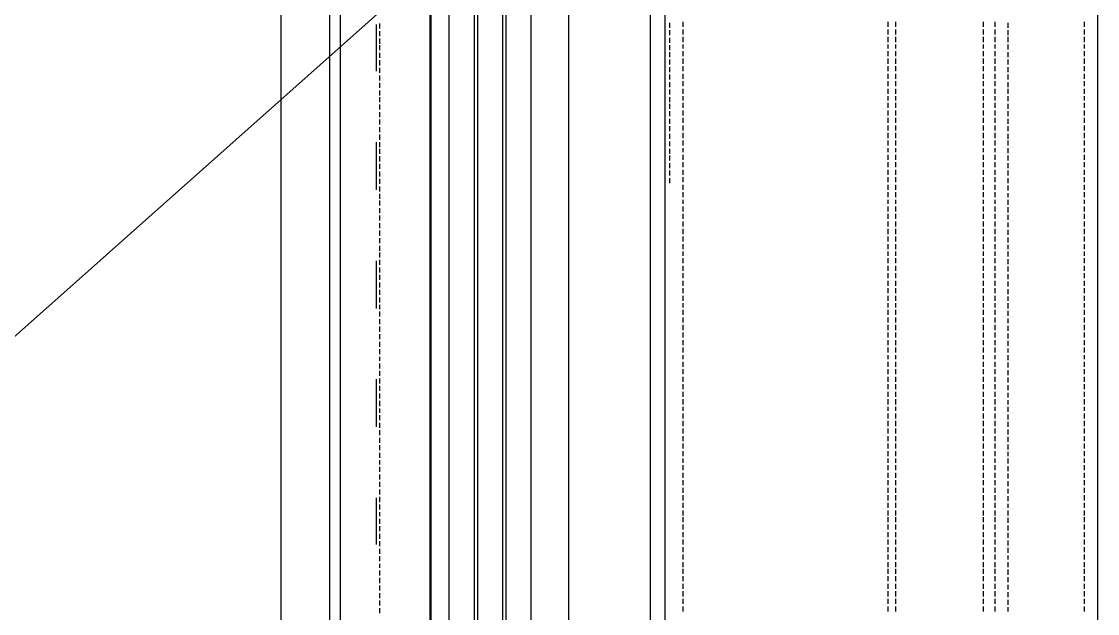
# Model space of a CAD drawing. Header units: millimetres. Extents: x 14345 to 64157, y -11631 to -3212.
# Drawn here: x 18292 to 19657, y -9030 to -8280 of the extents above; entities that cross this region are included whole.
import ezdxf

# ---------------------------------------------------------------- set-up
doc = ezdxf.new("R2010")
doc.units = ezdxf.units.MM
doc.header["$MEASUREMENT"] = 0
doc.layers.add('NewA-Zz_30_30-P_ExternalReferenceDrawing', color=7, linetype='Continuous')

msp = doc.modelspace()

# ---------------------------------------------------------------- linework, layer by layer
at = {"layer": 'NewA-Zz_30_30-P_ExternalReferenceDrawing', "linetype": 'Continuous', "flags": 128}
for points in [[(18683.2, -11313.3), (18683.2, -7359.4)], [(18621.8, -9072.8), (18621.8, -7397.5)], [(18834.6, -11313.3), (18834.6, -7577.4), (19089.6, -7577.4), (19089.6, -11313.3)], [(18866.3, -7577.4), (18866.3, -11313.3)], [(18870.5, -7577.4), (18870.5, -11313.3)], [(18902.3, -7577.4), (18902.3, -11313.3)], [(18906.5, -7577.4), (18906.5, -11313.3)], [(18938.3, -7577.4), (18938.3, -11313.3)], [(18985.9, -7577.4), (18985.9, -11313.3)], [(18697, -11326), (18697, -7622.9)], [(18810.2, -7775.3), (18810.2, -11313.3)], [(18811.3, -7764.7), (18811.3, -11313.3)], [(19108.7, -7783.8), (19656.9, -7783.8), (19656.9, -11313.3)], [(19108.7, -11313.3), (19108.7, -7783.8), (19656.9, -7783.8)], [(19140.4, -7917.1), (17522.2, -9355.4), (17322.2, -9355.4)], [(18746.7, -8288.6), (18746.7, -8282.3)], [(19114, -8281.2), (19114, -8287.6)], [(19130.9, -8280.2), (19130.9, -8286.5)], [(19391.2, -8280.2), (19391.2, -8286.5)], [(19400.8, -8280.2), (19400.8, -8286.5)], [(19511.9, -8280.2), (19511.9, -8286.5)], [(19526.7, -8280.2), (19526.7, -8286.5)], [(19543.6, -8287.6), (19543.6, -8281.2)], [(19639.9, -8280.2), (19639.9, -8286.5)], [(18742.5, -8342.6), (18742.5, -8283.3)], [(18746.7, -8298.1), (18746.7, -8291.8)], [(19114, -8290.7), (19114, -8297.1)], [(19130.9, -8289.7), (19130.9, -8296)], [(19391.2, -8289.7), (19391.2, -8296)], [(19400.8, -8289.7), (19400.8, -8296)], [(19511.9, -8289.7), (19511.9, -8296)], [(19526.7, -8289.7), (19526.7, -8296)], [(19543.6, -8297.1), (19543.6, -8290.7)], [(19639.9, -8289.7), (19639.9, -8296)], [(18746.7, -8307.7), (18746.7, -8301.3)], [(18746.7, -8316.1), (18746.7, -8309.8)], [(19114, -8300.3), (19114, -8306.6)], [(19114, -8309.8), (19114, -8316.1)], [(19130.9, -8299.2), (19130.9, -8305.6)], [(19130.9, -8308.7), (19130.9, -8314)], [(19391.2, -8299.2), (19391.2, -8305.6)], [(19391.2, -8308.7), (19391.2, -8314)], [(19400.8, -8299.2), (19400.8, -8305.6)], [(19400.8, -8308.7), (19400.8, -8314)], [(19511.9, -8299.2), (19511.9, -8305.6)], [(19511.9, -8308.7), (19511.9, -8314)], [(19526.7, -8299.2), (19526.7, -8305.6)], [(19526.7, -8308.7), (19526.7, -8314)], [(19543.6, -8305.6), (19543.6, -8299.2)], [(19543.6, -8315.1), (19543.6, -8308.7)], [(19639.9, -8299.2), (19639.9, -8305.6)], [(19639.9, -8308.7), (19639.9, -8314)], [(18746.7, -8325.7), (18746.7, -8319.3)], [(19114, -8318.3), (19114, -8324.6)], [(19130.9, -8317.2), (19130.9, -8323.5)], [(19391.2, -8317.2), (19391.2, -8323.5)], [(19400.8, -8317.2), (19400.8, -8323.5)], [(19511.9, -8317.2), (19511.9, -8323.5)], [(19526.7, -8317.2), (19526.7, -8323.5)], [(19543.6, -8324.6), (19543.6, -8318.3)], [(19639.9, -8317.2), (19639.9, -8323.5)], [(18746.7, -8335.2), (18746.7, -8328.8)], [(19114, -8327.8), (19114, -8334.1)], [(19130.9, -8326.7), (19130.9, -8333.1)], [(19130.9, -8336.2), (19130.9, -8342.6)], [(19391.2, -8326.7), (19391.2, -8333.1)], [(19391.2, -8336.2), (19391.2, -8342.6)], [(19400.8, -8326.7), (19400.8, -8333.1)], [(19400.8, -8336.2), (19400.8, -8342.6)], [(19511.9, -8326.7), (19511.9, -8333.1)], [(19511.9, -8336.2), (19511.9, -8342.6)], [(19526.7, -8326.7), (19526.7, -8333.1)], [(19526.7, -8336.2), (19526.7, -8342.6)], [(19543.6, -8334.1), (19543.6, -8327.8)], [(19639.9, -8326.7), (19639.9, -8333.1)], [(19639.9, -8336.2), (19639.9, -8342.6)], [(18746.7, -8344.7), (18746.7, -8338.4)], [(18746.7, -8354.2), (18746.7, -8347.9)], [(19114, -8337.3), (19114, -8343.7)], [(19114, -8346.8), (19114, -8353.2)], [(19130.9, -8345.8), (19130.9, -8352.1)], [(19391.2, -8345.8), (19391.2, -8352.1)], [(19400.8, -8345.8), (19400.8, -8352.1)], [(19511.9, -8345.8), (19511.9, -8352.1)], [(19526.7, -8345.8), (19526.7, -8352.1)], [(19543.6, -8343.7), (19543.6, -8337.3)], [(19543.6, -8353.2), (19543.6, -8346.8)], [(19639.9, -8345.8), (19639.9, -8352.1)], [(18746.7, -8363.8), (18746.7, -8357.4)], [(19114, -8356.4), (19114, -8362.7)], [(19130.9, -8355.3), (19130.9, -8361.6)], [(19391.2, -8355.3), (19391.2, -8361.6)], [(19400.8, -8355.3), (19400.8, -8361.6)], [(19511.9, -8355.3), (19511.9, -8361.6)], [(19526.7, -8355.3), (19526.7, -8361.6)], [(19543.6, -8362.7), (19543.6, -8356.4)], [(19639.9, -8355.3), (19639.9, -8361.6)], [(18746.7, -8373.3), (18746.7, -8366.9)], [(18746.7, -8381.8), (18746.7, -8375.4)], [(19114, -8365.9), (19114, -8372.2)], [(19114, -8375.4), (19114, -8381.8)], [(19130.9, -8364.8), (19130.9, -8371.2)], [(19130.9, -8374.3), (19130.9, -8379.6)], [(19391.2, -8364.8), (19391.2, -8371.2)], [(19391.2, -8374.3), (19391.2, -8379.6)], [(19400.8, -8364.8), (19400.8, -8371.2)], [(19400.8, -8374.3), (19400.8, -8379.6)], [(19511.9, -8364.8), (19511.9, -8371.2)], [(19511.9, -8374.3), (19511.9, -8379.6)], [(19526.7, -8364.8), (19526.7, -8371.2)], [(19526.7, -8374.3), (19526.7, -8379.6)], [(19543.6, -8371.2), (19543.6, -8364.8)], [(19543.6, -8380.7), (19543.6, -8374.3)], [(19639.9, -8364.8), (19639.9, -8371.2)], [(19639.9, -8374.3), (19639.9, -8379.6)], [(18746.7, -8391.3), (18746.7, -8384.9)], [(19114, -8383.9), (19114, -8390.2)], [(19130.9, -8382.8), (19130.9, -8389.2)], [(19391.2, -8382.8), (19391.2, -8389.2)], [(19400.8, -8382.8), (19400.8, -8389.2)], [(19511.9, -8382.8), (19511.9, -8389.2)], [(19526.7, -8382.8), (19526.7, -8389.2)], [(19543.6, -8390.2), (19543.6, -8383.9)], [(19639.9, -8382.8), (19639.9, -8389.2)], [(18746.7, -8400.8), (18746.7, -8394.5)], [(18746.7, -8410.3), (18746.7, -8404)], [(19114, -8393.4), (19114, -8399.7)], [(19114, -8402.9), (19114, -8409.3)], [(19130.9, -8392.3), (19130.9, -8398.7)], [(19130.9, -8401.9), (19130.9, -8408.2)], [(19391.2, -8392.3), (19391.2, -8398.7)], [(19391.2, -8401.9), (19391.2, -8408.2)], [(19400.8, -8392.3), (19400.8, -8398.7)], [(19400.8, -8401.9), (19400.8, -8408.2)], [(19511.9, -8392.3), (19511.9, -8398.7)], [(19511.9, -8401.9), (19511.9, -8408.2)], [(19526.7, -8392.3), (19526.7, -8398.7)], [(19526.7, -8401.9), (19526.7, -8408.2)], [(19543.6, -8399.7), (19543.6, -8393.4)], [(19543.6, -8409.3), (19543.6, -8402.9)], [(19639.9, -8392.3), (19639.9, -8398.7)], [(19639.9, -8401.9), (19639.9, -8408.2)], [(18746.7, -8419.9), (18746.7, -8413.5)], [(19114, -8412.4), (19114, -8418.8)], [(19130.9, -8411.4), (19130.9, -8417.7)], [(19391.2, -8411.4), (19391.2, -8417.7)], [(19400.8, -8411.4), (19400.8, -8417.7)], [(19511.9, -8411.4), (19511.9, -8417.7)], [(19526.7, -8411.4), (19526.7, -8417.7)], [(19543.6, -8418.8), (19543.6, -8412.4)], [(19639.9, -8411.4), (19639.9, -8417.7)], [(18742.5, -8492.9), (18742.5, -8432.6)], [(18746.7, -8429.4), (18746.7, -8423)], [(18746.7, -8438.9), (18746.7, -8432.6)], [(19114, -8422), (19114, -8428.3)], [(19114, -8431.5), (19114, -8437.8)], [(19130.9, -8420.9), (19130.9, -8427.3)], [(19130.9, -8430.4), (19130.9, -8436.8)], [(19391.2, -8420.9), (19391.2, -8427.3)], [(19391.2, -8430.4), (19391.2, -8436.8)], [(19400.8, -8420.9), (19400.8, -8427.3)], [(19400.8, -8430.4), (19400.8, -8436.8)], [(19511.9, -8420.9), (19511.9, -8427.3)], [(19511.9, -8430.4), (19511.9, -8436.8)], [(19526.7, -8420.9), (19526.7, -8427.3)], [(19526.7, -8430.4), (19526.7, -8436.8)], [(19543.6, -8428.3), (19543.6, -8422)], [(19543.6, -8436.8), (19543.6, -8430.4)], [(19639.9, -8420.9), (19639.9, -8427.3)], [(19639.9, -8430.4), (19639.9, -8436.8)], [(18746.7, -8447.4), (18746.7, -8441)], [(19114, -8441), (19114, -8447.4)], [(19130.9, -8440), (19130.9, -8445.3)], [(19391.2, -8440), (19391.2, -8445.3)], [(19400.8, -8440), (19400.8, -8445.3)], [(19511.9, -8440), (19511.9, -8445.3)], [(19526.7, -8440), (19526.7, -8445.3)], [(19543.6, -8446.3), (19543.6, -8440)], [(19639.9, -8440), (19639.9, -8445.3)], [(18746.7, -8456.9), (18746.7, -8450.5)], [(18746.7, -8466.4), (18746.7, -8460.1)], [(19114, -8449.5), (19114, -8455.8)], [(19114, -8459), (19114, -8465.4)], [(19130.9, -8448.4), (19130.9, -8454.8)], [(19130.9, -8458), (19130.9, -8464.3)], [(19391.2, -8448.4), (19391.2, -8454.8)], [(19391.2, -8458), (19391.2, -8464.3)], [(19400.8, -8448.4), (19400.8, -8454.8)], [(19400.8, -8458), (19400.8, -8464.3)], [(19511.9, -8448.4), (19511.9, -8454.8)], [(19511.9, -8458), (19511.9, -8464.3)], [(19526.7, -8448.4), (19526.7, -8454.8)], [(19526.7, -8458), (19526.7, -8464.3)], [(19543.6, -8455.8), (19543.6, -8449.5)], [(19543.6, -8465.4), (19543.6, -8459)], [(19639.9, -8448.4), (19639.9, -8454.8)], [(19639.9, -8458), (19639.9, -8464.3)], [(18746.7, -8475.9), (18746.7, -8469.6)], [(19114, -8468.5), (19114, -8474.9)], [(19130.9, -8467.5), (19130.9, -8473.8)], [(19391.2, -8467.5), (19391.2, -8473.8)], [(19400.8, -8467.5), (19400.8, -8473.8)], [(19511.9, -8467.5), (19511.9, -8473.8)], [(19526.7, -8467.5), (19526.7, -8473.8)], [(19543.6, -8474.9), (19543.6, -8468.5)], [(19639.9, -8467.5), (19639.9, -8473.8)], [(18746.7, -8485.5), (18746.7, -8479.1)], [(19114, -8478.1), (19114, -8484.4)], [(19130.9, -8477), (19130.9, -8483.4)], [(19130.9, -8486.5), (19130.9, -8492.9)], [(19391.2, -8477), (19391.2, -8483.4)], [(19391.2, -8486.5), (19391.2, -8492.9)], [(19400.8, -8477), (19400.8, -8483.4)], [(19400.8, -8486.5), (19400.8, -8492.9)], [(19511.9, -8477), (19511.9, -8483.4)], [(19511.9, -8486.5), (19511.9, -8492.9)], [(19526.7, -8477), (19526.7, -8483.4)], [(19526.7, -8486.5), (19526.7, -8492.9)], [(19543.6, -8484.4), (19543.6, -8478.1)], [(19639.9, -8477), (19639.9, -8483.4)], [(19639.9, -8486.5), (19639.9, -8492.9)], [(18746.7, -8495), (18746.7, -8488.6)], [(18746.7, -8504.5), (18746.7, -8498.2)], [(19130.9, -8496.1), (19130.9, -8502.4)], [(19391.2, -8496.1), (19391.2, -8502.4)], [(19400.8, -8496.1), (19400.8, -8502.4)], [(19511.9, -8496.1), (19511.9, -8502.4)], [(19526.7, -8496.1), (19526.7, -8502.4)], [(19543.6, -8493.9), (19543.6, -8487.6)], [(19543.6, -8502.4), (19543.6, -8497.1)], [(19639.9, -8496.1), (19639.9, -8502.4)], [(18746.7, -8513), (18746.7, -8506.6)], [(19130.9, -8505.6), (19130.9, -8510.9)], [(19130.9, -8514), (19130.9, -8520.4)], [(19391.2, -8505.6), (19391.2, -8510.9)], [(19391.2, -8514), (19391.2, -8520.4)], [(19400.8, -8505.6), (19400.8, -8510.9)], [(19400.8, -8514), (19400.8, -8520.4)], [(19511.9, -8505.6), (19511.9, -8510.9)], [(19511.9, -8514), (19511.9, -8520.4)], [(19526.7, -8505.6), (19526.7, -8510.9)], [(19526.7, -8514), (19526.7, -8520.4)], [(19543.6, -8511.9), (19543.6, -8505.6)], [(19639.9, -8505.6), (19639.9, -8510.9)], [(19639.9, -8514), (19639.9, -8520.4)], [(18746.7, -8522.5), (18746.7, -8516.2)], [(18746.7, -8532), (18746.7, -8525.7)], [(19130.9, -8523.6), (19130.9, -8529.9)], [(19391.2, -8523.6), (19391.2, -8529.9)], [(19400.8, -8523.6), (19400.8, -8529.9)], [(19511.9, -8523.6), (19511.9, -8529.9)], [(19526.7, -8523.6), (19526.7, -8529.9)], [(19543.6, -8521.5), (19543.6, -8515.1)], [(19543.6, -8531), (19543.6, -8524.6)], [(19639.9, -8523.6), (19639.9, -8529.9)], [(18746.7, -8541.6), (18746.7, -8535.2)], [(19130.9, -8533.1), (19130.9, -8539.4)], [(19391.2, -8533.1), (19391.2, -8539.4)], [(19400.8, -8533.1), (19400.8, -8539.4)], [(19511.9, -8533.1), (19511.9, -8539.4)], [(19526.7, -8533.1), (19526.7, -8539.4)], [(19543.6, -8540.5), (19543.6, -8534.2)], [(19639.9, -8533.1), (19639.9, -8539.4)], [(18746.7, -8551.1), (18746.7, -8544.7)], [(18746.7, -8560.6), (18746.7, -8554.3)], [(19130.9, -8542.6), (19130.9, -8549)], [(19130.9, -8552.1), (19130.9, -8558.5)], [(19391.2, -8542.6), (19391.2, -8549)], [(19391.2, -8552.1), (19391.2, -8558.5)], [(19400.8, -8542.6), (19400.8, -8549)], [(19400.8, -8552.1), (19400.8, -8558.5)], [(19511.9, -8542.6), (19511.9, -8549)], [(19511.9, -8552.1), (19511.9, -8558.5)], [(19526.7, -8542.6), (19526.7, -8549)], [(19526.7, -8552.1), (19526.7, -8558.5)], [(19543.6, -8550), (19543.6, -8543.7)], [(19543.6, -8559.6), (19543.6, -8553.2)], [(19639.9, -8542.6), (19639.9, -8549)], [(19639.9, -8552.1), (19639.9, -8558.5)], [(18746.7, -8570.1), (18746.7, -8563.8)], [(19130.9, -8561.7), (19130.9, -8568)], [(19391.2, -8561.7), (19391.2, -8568)], [(19400.8, -8561.7), (19400.8, -8568)], [(19511.9, -8561.7), (19511.9, -8568)], [(19526.7, -8561.7), (19526.7, -8568)], [(19543.6, -8568), (19543.6, -8562.7)], [(19639.9, -8561.7), (19639.9, -8568)], [(18742.5, -8643.2), (18742.5, -8582.8)], [(18746.7, -8578.6), (18746.7, -8572.3)], [(18746.7, -8588.1), (18746.7, -8581.8)], [(19130.9, -8571.2), (19130.9, -8576.5)], [(19130.9, -8579.7), (19130.9, -8586)], [(19391.2, -8571.2), (19391.2, -8576.5)], [(19391.2, -8579.7), (19391.2, -8586)], [(19400.8, -8571.2), (19400.8, -8576.5)], [(19400.8, -8579.7), (19400.8, -8586)], [(19511.9, -8571.2), (19511.9, -8576.5)], [(19511.9, -8579.7), (19511.9, -8586)], [(19526.7, -8571.2), (19526.7, -8576.5)], [(19526.7, -8579.7), (19526.7, -8586)], [(19543.6, -8577.5), (19543.6, -8571.2)], [(19543.6, -8587.1), (19543.6, -8580.7)], [(19639.9, -8571.2), (19639.9, -8576.5)], [(19639.9, -8579.7), (19639.9, -8586)], [(18746.7, -8597.7), (18746.7, -8591.3)], [(19130.9, -8589.2), (19130.9, -8595.5)], [(19391.2, -8589.2), (19391.2, -8595.5)], [(19400.8, -8589.2), (19400.8, -8595.5)], [(19511.9, -8589.2), (19511.9, -8595.5)], [(19526.7, -8589.2), (19526.7, -8595.5)], [(19543.6, -8596.6), (19543.6, -8590.2)], [(19639.9, -8589.2), (19639.9, -8595.5)], [(18746.7, -8607.2), (18746.7, -8600.8)], [(19130.9, -8598.7), (19130.9, -8605.1)], [(19130.9, -8608.2), (19130.9, -8614.6)], [(19391.2, -8598.7), (19391.2, -8605.1)], [(19391.2, -8608.2), (19391.2, -8614.6)], [(19400.8, -8598.7), (19400.8, -8605.1)], [(19400.8, -8608.2), (19400.8, -8614.6)], [(19511.9, -8598.7), (19511.9, -8605.1)], [(19511.9, -8608.2), (19511.9, -8614.6)], [(19526.7, -8598.7), (19526.7, -8605.1)], [(19526.7, -8608.2), (19526.7, -8614.6)], [(19543.6, -8606.1), (19543.6, -8599.8)], [(19543.6, -8615.6), (19543.6, -8609.3)], [(19639.9, -8598.7), (19639.9, -8605.1)], [(19639.9, -8608.2), (19639.9, -8614.6)], [(18746.7, -8616.7), (18746.7, -8610.4)], [(18746.7, -8626.2), (18746.7, -8619.9)], [(19130.9, -8617.8), (19130.9, -8624.1)], [(19391.2, -8617.8), (19391.2, -8624.1)], [(19400.8, -8617.8), (19400.8, -8624.1)], [(19511.9, -8617.8), (19511.9, -8624.1)], [(19526.7, -8617.8), (19526.7, -8624.1)], [(19543.6, -8625.2), (19543.6, -8618.8)], [(19639.9, -8617.8), (19639.9, -8624.1)], [(18746.7, -8635.8), (18746.7, -8629.4)], [(19130.9, -8627.3), (19130.9, -8633.6)], [(19130.9, -8636.8), (19130.9, -8642.1)], [(19391.2, -8627.3), (19391.2, -8633.6)], [(19391.2, -8636.8), (19391.2, -8642.1)], [(19400.8, -8627.3), (19400.8, -8633.6)], [(19400.8, -8636.8), (19400.8, -8642.1)], [(19511.9, -8627.3), (19511.9, -8633.6)], [(19511.9, -8636.8), (19511.9, -8642.1)], [(19526.7, -8627.3), (19526.7, -8633.6)], [(19526.7, -8636.8), (19526.7, -8642.1)], [(19543.6, -8633.6), (19543.6, -8628.3)], [(19543.6, -8643.2), (19543.6, -8636.8)], [(19639.9, -8627.3), (19639.9, -8633.6)], [(19639.9, -8636.8), (19639.9, -8642.1)], [(18746.7, -8644.2), (18746.7, -8638.9)], [(18746.7, -8653.7), (18746.7, -8647.4)], [(19130.9, -8645.3), (19130.9, -8651.6)], [(19391.2, -8645.3), (19391.2, -8651.6)], [(19400.8, -8645.3), (19400.8, -8651.6)], [(19511.9, -8645.3), (19511.9, -8651.6)], [(19526.7, -8645.3), (19526.7, -8651.6)], [(19543.6, -8652.7), (19543.6, -8646.3)], [(19639.9, -8645.3), (19639.9, -8651.6)], [(18746.7, -8663.3), (18746.7, -8656.9)], [(19130.9, -8654.8), (19130.9, -8661.2)], [(19130.9, -8664.3), (19130.9, -8670.7)], [(19391.2, -8654.8), (19391.2, -8661.2)], [(19391.2, -8664.3), (19391.2, -8670.7)], [(19400.8, -8654.8), (19400.8, -8661.2)], [(19400.8, -8664.3), (19400.8, -8670.7)], [(19511.9, -8654.8), (19511.9, -8661.2)], [(19511.9, -8664.3), (19511.9, -8670.7)], [(19526.7, -8654.8), (19526.7, -8661.2)], [(19526.7, -8664.3), (19526.7, -8670.7)], [(19543.6, -8662.2), (19543.6, -8655.9)], [(19639.9, -8654.8), (19639.9, -8661.2)], [(19639.9, -8664.3), (19639.9, -8670.7)], [(18746.7, -8672.8), (18746.7, -8666.4)], [(18746.7, -8682.3), (18746.7, -8676)], [(19130.9, -8673.9), (19130.9, -8680.2)], [(19391.2, -8673.9), (19391.2, -8680.2)], [(19400.8, -8673.9), (19400.8, -8680.2)], [(19511.9, -8673.9), (19511.9, -8680.2)], [(19526.7, -8673.9), (19526.7, -8680.2)], [(19543.6, -8671.7), (19543.6, -8665.4)], [(19543.6, -8681.3), (19543.6, -8674.9)], [(19639.9, -8673.9), (19639.9, -8680.2)], [(18746.7, -8691.8), (18746.7, -8685.5)], [(19130.9, -8683.4), (19130.9, -8689.7)], [(19391.2, -8683.4), (19391.2, -8689.7)], [(19400.8, -8683.4), (19400.8, -8689.7)], [(19511.9, -8683.4), (19511.9, -8689.7)], [(19526.7, -8683.4), (19526.7, -8689.7)], [(19543.6, -8690.8), (19543.6, -8684.4)], [(19639.9, -8683.4), (19639.9, -8689.7)], [(18746.7, -8701.4), (18746.7, -8695)], [(18746.7, -8709.8), (18746.7, -8704.5)], [(19130.9, -8692.9), (19130.9, -8699.3)], [(19130.9, -8702.4), (19130.9, -8707.7)], [(19391.2, -8692.9), (19391.2, -8699.3)], [(19391.2, -8702.4), (19391.2, -8707.7)], [(19400.8, -8692.9), (19400.8, -8699.3)], [(19400.8, -8702.4), (19400.8, -8707.7)], [(19511.9, -8692.9), (19511.9, -8699.3)], [(19511.9, -8702.4), (19511.9, -8707.7)], [(19526.7, -8692.9), (19526.7, -8699.3)], [(19526.7, -8702.4), (19526.7, -8707.7)], [(19543.6, -8699.3), (19543.6, -8694)], [(19543.6, -8708.8), (19543.6, -8702.4)], [(19639.9, -8692.9), (19639.9, -8699.3)], [(19639.9, -8702.4), (19639.9, -8707.7)], [(18746.7, -8719.4), (18746.7, -8713)], [(19130.9, -8710.9), (19130.9, -8717.2)], [(19391.2, -8710.9), (19391.2, -8717.2)], [(19400.8, -8710.9), (19400.8, -8717.2)], [(19511.9, -8710.9), (19511.9, -8717.2)], [(19526.7, -8710.9), (19526.7, -8717.2)], [(19543.6, -8718.3), (19543.6, -8712)], [(19639.9, -8710.9), (19639.9, -8717.2)], [(18746.7, -8728.9), (18746.7, -8722.5)], [(18746.7, -8738.4), (18746.7, -8732.1)], [(19130.9, -8720.4), (19130.9, -8726.8)], [(19130.9, -8729.9), (19130.9, -8736.3)], [(19391.2, -8720.4), (19391.2, -8726.8)], [(19391.2, -8729.9), (19391.2, -8736.3)], [(19400.8, -8720.4), (19400.8, -8726.8)], [(19400.8, -8729.9), (19400.8, -8736.3)], [(19511.9, -8720.4), (19511.9, -8726.8)], [(19511.9, -8729.9), (19511.9, -8736.3)], [(19526.7, -8720.4), (19526.7, -8726.8)], [(19526.7, -8729.9), (19526.7, -8736.3)], [(19543.6, -8727.8), (19543.6, -8721.5)], [(19543.6, -8737.4), (19543.6, -8731)], [(19639.9, -8720.4), (19639.9, -8726.8)], [(19639.9, -8729.9), (19639.9, -8736.3)], [(18742.5, -8793.4), (18742.5, -8733.1)], [(18746.7, -8747.9), (18746.7, -8741.6)], [(19130.9, -8739.5), (19130.9, -8745.8)], [(19391.2, -8739.5), (19391.2, -8745.8)], [(19400.8, -8739.5), (19400.8, -8745.8)], [(19511.9, -8739.5), (19511.9, -8745.8)], [(19526.7, -8739.5), (19526.7, -8745.8)], [(19543.6, -8746.9), (19543.6, -8740.5)], [(19639.9, -8739.5), (19639.9, -8745.8)], [(18746.7, -8757.5), (18746.7, -8751.1)], [(19130.9, -8749), (19130.9, -8755.3)], [(19130.9, -8758.5), (19130.9, -8764.9)], [(19391.2, -8749), (19391.2, -8755.3)], [(19391.2, -8758.5), (19391.2, -8764.9)], [(19400.8, -8749), (19400.8, -8755.3)], [(19400.8, -8758.5), (19400.8, -8764.9)], [(19511.9, -8749), (19511.9, -8755.3)], [(19511.9, -8758.5), (19511.9, -8764.9)], [(19526.7, -8749), (19526.7, -8755.3)], [(19526.7, -8758.5), (19526.7, -8764.9)], [(19543.6, -8756.4), (19543.6, -8750.1)], [(19543.6, -8764.9), (19543.6, -8759.6)], [(19639.9, -8749), (19639.9, -8755.3)], [(19639.9, -8758.5), (19639.9, -8764.9)], [(18746.7, -8767), (18746.7, -8760.6)], [(18746.7, -8775.5), (18746.7, -8770.2)], [(19130.9, -8768), (19130.9, -8773.3)], [(19391.2, -8768), (19391.2, -8773.3)], [(19400.8, -8768), (19400.8, -8773.3)], [(19511.9, -8768), (19511.9, -8773.3)], [(19526.7, -8768), (19526.7, -8773.3)], [(19543.6, -8774.4), (19543.6, -8768)], [(19639.9, -8768), (19639.9, -8773.3)], [(18746.7, -8785), (18746.7, -8778.6)], [(19130.9, -8776.5), (19130.9, -8782.9)], [(19130.9, -8786), (19130.9, -8792.4)], [(19391.2, -8776.5), (19391.2, -8782.9)], [(19391.2, -8786), (19391.2, -8792.4)], [(19400.8, -8776.5), (19400.8, -8782.9)], [(19400.8, -8786), (19400.8, -8792.4)], [(19511.9, -8776.5), (19511.9, -8782.9)], [(19511.9, -8786), (19511.9, -8792.4)], [(19526.7, -8776.5), (19526.7, -8782.9)], [(19526.7, -8786), (19526.7, -8792.4)], [(19543.6, -8783.9), (19543.6, -8777.6)], [(19543.6, -8793.4), (19543.6, -8787.1)], [(19639.9, -8776.5), (19639.9, -8782.9)], [(19639.9, -8786), (19639.9, -8792.4)], [(18746.7, -8794.5), (18746.7, -8788.2)], [(18746.7, -8804), (18746.7, -8797.7)], [(19130.9, -8795.6), (19130.9, -8801.9)], [(19391.2, -8795.6), (19391.2, -8801.9)], [(19400.8, -8795.6), (19400.8, -8801.9)], [(19511.9, -8795.6), (19511.9, -8801.9)], [(19526.7, -8795.6), (19526.7, -8801.9)], [(19543.6, -8803), (19543.6, -8796.6)], [(19639.9, -8795.6), (19639.9, -8801.9)], [(18746.7, -8813.6), (18746.7, -8807.2)], [(19130.9, -8805.1), (19130.9, -8811.4)], [(19130.9, -8814.6), (19130.9, -8821)], [(19391.2, -8805.1), (19391.2, -8811.4)], [(19391.2, -8814.6), (19391.2, -8821)], [(19400.8, -8805.1), (19400.8, -8811.4)], [(19400.8, -8814.6), (19400.8, -8821)], [(19511.9, -8805.1), (19511.9, -8811.4)], [(19511.9, -8814.6), (19511.9, -8821)], [(19526.7, -8805.1), (19526.7, -8811.4)], [(19526.7, -8814.6), (19526.7, -8821)], [(19543.6, -8812.5), (19543.6, -8806.1)], [(19639.9, -8805.1), (19639.9, -8811.4)], [(19639.9, -8814.6), (19639.9, -8821)], [(18746.7, -8823.1), (18746.7, -8816.7)], [(18746.7, -8832.6), (18746.7, -8826.3)], [(19130.9, -8824.1), (19130.9, -8830.5)], [(19391.2, -8824.1), (19391.2, -8830.5)], [(19400.8, -8824.1), (19400.8, -8830.5)], [(19511.9, -8824.1), (19511.9, -8830.5)], [(19526.7, -8824.1), (19526.7, -8830.5)], [(19543.6, -8822), (19543.6, -8815.7)], [(19543.6, -8830.5), (19543.6, -8825.2)], [(19639.9, -8824.1), (19639.9, -8830.5)], [(18746.7, -8841.1), (18746.7, -8835.8)], [(19130.9, -8833.7), (19130.9, -8839)], [(19130.9, -8842.1), (19130.9, -8848.5)], [(19391.2, -8833.7), (19391.2, -8839)], [(19391.2, -8842.1), (19391.2, -8848.5)], [(19400.8, -8833.7), (19400.8, -8839)], [(19400.8, -8842.1), (19400.8, -8848.5)], [(19511.9, -8833.7), (19511.9, -8839)], [(19511.9, -8842.1), (19511.9, -8848.5)], [(19526.7, -8833.7), (19526.7, -8839)], [(19526.7, -8842.1), (19526.7, -8848.5)], [(19543.6, -8840), (19543.6, -8833.7)], [(19639.9, -8833.7), (19639.9, -8839)], [(19639.9, -8842.1), (19639.9, -8848.5)], [(18746.7, -8850.6), (18746.7, -8844.2)], [(18746.7, -8860.1), (18746.7, -8853.8)], [(19130.9, -8851.7), (19130.9, -8858)], [(19391.2, -8851.7), (19391.2, -8858)], [(19400.8, -8851.7), (19400.8, -8858)], [(19511.9, -8851.7), (19511.9, -8858)], [(19526.7, -8851.7), (19526.7, -8858)], [(19543.6, -8849.5), (19543.6, -8843.2)], [(19543.6, -8859.1), (19543.6, -8852.7)], [(19639.9, -8851.7), (19639.9, -8858)], [(18746.7, -8869.6), (18746.7, -8863.3)], [(19130.9, -8861.2), (19130.9, -8867.5)], [(19391.2, -8861.2), (19391.2, -8867.5)], [(19400.8, -8861.2), (19400.8, -8867.5)], [(19511.9, -8861.2), (19511.9, -8867.5)], [(19526.7, -8861.2), (19526.7, -8867.5)], [(19543.6, -8868.6), (19543.6, -8862.2)], [(19639.9, -8861.2), (19639.9, -8867.5)], [(18746.7, -8879.2), (18746.7, -8872.8)], [(18746.7, -8888.7), (18746.7, -8882.3)], [(19130.9, -8870.7), (19130.9, -8877.1)], [(19130.9, -8880.2), (19130.9, -8886.6)], [(19391.2, -8870.7), (19391.2, -8877.1)], [(19391.2, -8880.2), (19391.2, -8886.6)], [(19400.8, -8870.7), (19400.8, -8877.1)], [(19400.8, -8880.2), (19400.8, -8886.6)], [(19511.9, -8870.7), (19511.9, -8877.1)], [(19511.9, -8880.2), (19511.9, -8886.6)], [(19526.7, -8870.7), (19526.7, -8877.1)], [(19526.7, -8880.2), (19526.7, -8886.6)], [(19543.6, -8878.1), (19543.6, -8871.8)], [(19543.6, -8887.6), (19543.6, -8881.3)], [(19639.9, -8870.7), (19639.9, -8877.1)], [(19639.9, -8880.2), (19639.9, -8886.6)], [(18742.5, -8942.7), (18742.5, -8883.4)], [(18746.7, -8898.2), (18746.7, -8891.9)], [(19130.9, -8889.8), (19130.9, -8896.1)], [(19391.2, -8889.8), (19391.2, -8896.1)], [(19400.8, -8889.8), (19400.8, -8896.1)], [(19511.9, -8889.8), (19511.9, -8896.1)], [(19526.7, -8889.8), (19526.7, -8896.1)], [(19543.6, -8896.1), (19543.6, -8890.8)], [(19639.9, -8889.8), (19639.9, -8896.1)], [(18746.7, -8906.7), (18746.7, -8901.4)], [(18746.7, -8916.2), (18746.7, -8909.9)], [(19130.9, -8899.3), (19130.9, -8905.6)], [(19130.9, -8907.7), (19130.9, -8914.1)], [(19391.2, -8899.3), (19391.2, -8905.6)], [(19391.2, -8907.7), (19391.2, -8914.1)], [(19400.8, -8899.3), (19400.8, -8905.6)], [(19400.8, -8907.7), (19400.8, -8914.1)], [(19511.9, -8899.3), (19511.9, -8905.6)], [(19511.9, -8907.7), (19511.9, -8914.1)], [(19526.7, -8899.3), (19526.7, -8905.6)], [(19526.7, -8907.7), (19526.7, -8914.1)], [(19543.6, -8905.6), (19543.6, -8899.3)], [(19543.6, -8915.2), (19543.6, -8908.8)], [(19639.9, -8899.3), (19639.9, -8905.6)], [(19639.9, -8907.7), (19639.9, -8914.1)], [(18746.7, -8925.7), (18746.7, -8919.4)], [(19130.9, -8917.3), (19130.9, -8923.6)], [(19391.2, -8917.3), (19391.2, -8923.6)], [(19400.8, -8917.3), (19400.8, -8923.6)], [(19511.9, -8917.3), (19511.9, -8923.6)], [(19526.7, -8917.3), (19526.7, -8923.6)], [(19543.6, -8924.7), (19543.6, -8918.3)], [(19639.9, -8917.3), (19639.9, -8923.6)], [(18746.7, -8935.3), (18746.7, -8928.9)], [(19130.9, -8926.8), (19130.9, -8933.1)], [(19130.9, -8936.3), (19130.9, -8942.7)], [(19391.2, -8926.8), (19391.2, -8933.1)], [(19391.2, -8936.3), (19391.2, -8942.7)], [(19400.8, -8926.8), (19400.8, -8933.1)], [(19400.8, -8936.3), (19400.8, -8942.7)], [(19511.9, -8926.8), (19511.9, -8933.1)], [(19511.9, -8936.3), (19511.9, -8942.7)], [(19526.7, -8926.8), (19526.7, -8933.1)], [(19526.7, -8936.3), (19526.7, -8942.7)], [(19543.6, -8934.2), (19543.6, -8927.9)], [(19543.6, -8943.7), (19543.6, -8937.4)], [(19639.9, -8926.8), (19639.9, -8933.1)], [(19639.9, -8936.3), (19639.9, -8942.7)], [(18746.7, -8944.8), (18746.7, -8938.4)], [(18746.7, -8954.3), (18746.7, -8948)], [(19130.9, -8945.8), (19130.9, -8952.2)], [(19391.2, -8945.8), (19391.2, -8952.2)], [(19400.8, -8945.8), (19400.8, -8952.2)], [(19511.9, -8945.8), (19511.9, -8952.2)], [(19526.7, -8945.8), (19526.7, -8952.2)], [(19543.6, -8953.3), (19543.6, -8946.9)], [(19639.9, -8945.8), (19639.9, -8952.2)], [(18746.7, -8963.8), (18746.7, -8957.5)], [(19130.9, -8955.4), (19130.9, -8961.7)], [(19130.9, -8964.9), (19130.9, -8971.2)], [(19391.2, -8955.4), (19391.2, -8961.7)], [(19391.2, -8964.9), (19391.2, -8971.2)], [(19400.8, -8955.4), (19400.8, -8961.7)], [(19400.8, -8964.9), (19400.8, -8971.2)], [(19511.9, -8955.4), (19511.9, -8961.7)], [(19511.9, -8964.9), (19511.9, -8971.2)], [(19526.7, -8955.4), (19526.7, -8961.7)], [(19526.7, -8964.9), (19526.7, -8971.2)], [(19543.6, -8961.7), (19543.6, -8956.4)], [(19543.6, -8971.2), (19543.6, -8964.9)], [(19639.9, -8955.4), (19639.9, -8961.7)], [(19639.9, -8964.9), (19639.9, -8971.2)], [(18746.7, -8972.3), (18746.7, -8967)], [(18746.7, -8981.8), (18746.7, -8975.5)], [(19130.9, -8973.4), (19130.9, -8979.7)], [(19391.2, -8973.4), (19391.2, -8979.7)], [(19400.8, -8973.4), (19400.8, -8979.7)], [(19511.9, -8973.4), (19511.9, -8979.7)], [(19526.7, -8973.4), (19526.7, -8979.7)], [(19543.6, -8980.8), (19543.6, -8974.4)], [(19639.9, -8973.4), (19639.9, -8979.7)], [(18746.7, -8991.4), (18746.7, -8985)], [(19130.9, -8982.9), (19130.9, -8989.2)], [(19391.2, -8982.9), (19391.2, -8989.2)], [(19400.8, -8982.9), (19400.8, -8989.2)], [(19511.9, -8982.9), (19511.9, -8989.2)], [(19526.7, -8982.9), (19526.7, -8989.2)], [(19543.6, -8990.3), (19543.6, -8983.9)], [(19639.9, -8982.9), (19639.9, -8989.2)], [(18746.7, -9000.9), (18746.7, -8994.5)], [(18746.7, -9010.4), (18746.7, -9004.1)], [(19130.9, -8992.4), (19130.9, -8998.8)], [(19130.9, -9001.9), (19130.9, -9008.3)], [(19391.2, -8992.4), (19391.2, -8998.8)], [(19391.2, -9001.9), (19391.2, -9008.3)], [(19400.8, -8992.4), (19400.8, -8998.8)], [(19400.8, -9001.9), (19400.8, -9008.3)], [(19511.9, -8992.4), (19511.9, -8998.8)], [(19511.9, -9001.9), (19511.9, -9008.3)], [(19526.7, -8992.4), (19526.7, -8998.8)], [(19526.7, -9001.9), (19526.7, -9008.3)], [(19543.6, -8999.8), (19543.6, -8993.5)], [(19543.6, -9009.3), (19543.6, -9003)], [(19639.9, -8992.4), (19639.9, -8998.8)], [(19639.9, -9001.9), (19639.9, -9008.3)], [(18746.7, -9019.9), (18746.7, -9013.6)], [(19130.9, -9011.5), (19130.9, -9017.8)], [(19391.2, -9011.5), (19391.2, -9017.8)], [(19400.8, -9011.5), (19400.8, -9017.8)], [(19511.9, -9011.5), (19511.9, -9017.8)], [(19526.7, -9011.5), (19526.7, -9017.8)], [(19543.6, -9018.9), (19543.6, -9012.5)], [(19639.9, -9011.5), (19639.9, -9017.8)], [(18746.7, -9029.5), (18746.7, -9023.1)], [(19130.9, -9021), (19130.9, -9027.3)], [(19391.2, -9021), (19391.2, -9027.3)], [(19400.8, -9021), (19400.8, -9027.3)], [(19511.9, -9021), (19511.9, -9027.3)], [(19526.7, -9021), (19526.7, -9027.3)], [(19543.6, -9027.3), (19543.6, -9022)], [(19639.9, -9021), (19639.9, -9027.3)]]:
    msp.add_lwpolyline(points, dxfattribs=at)

doc.saveas('drawing.dxf')
